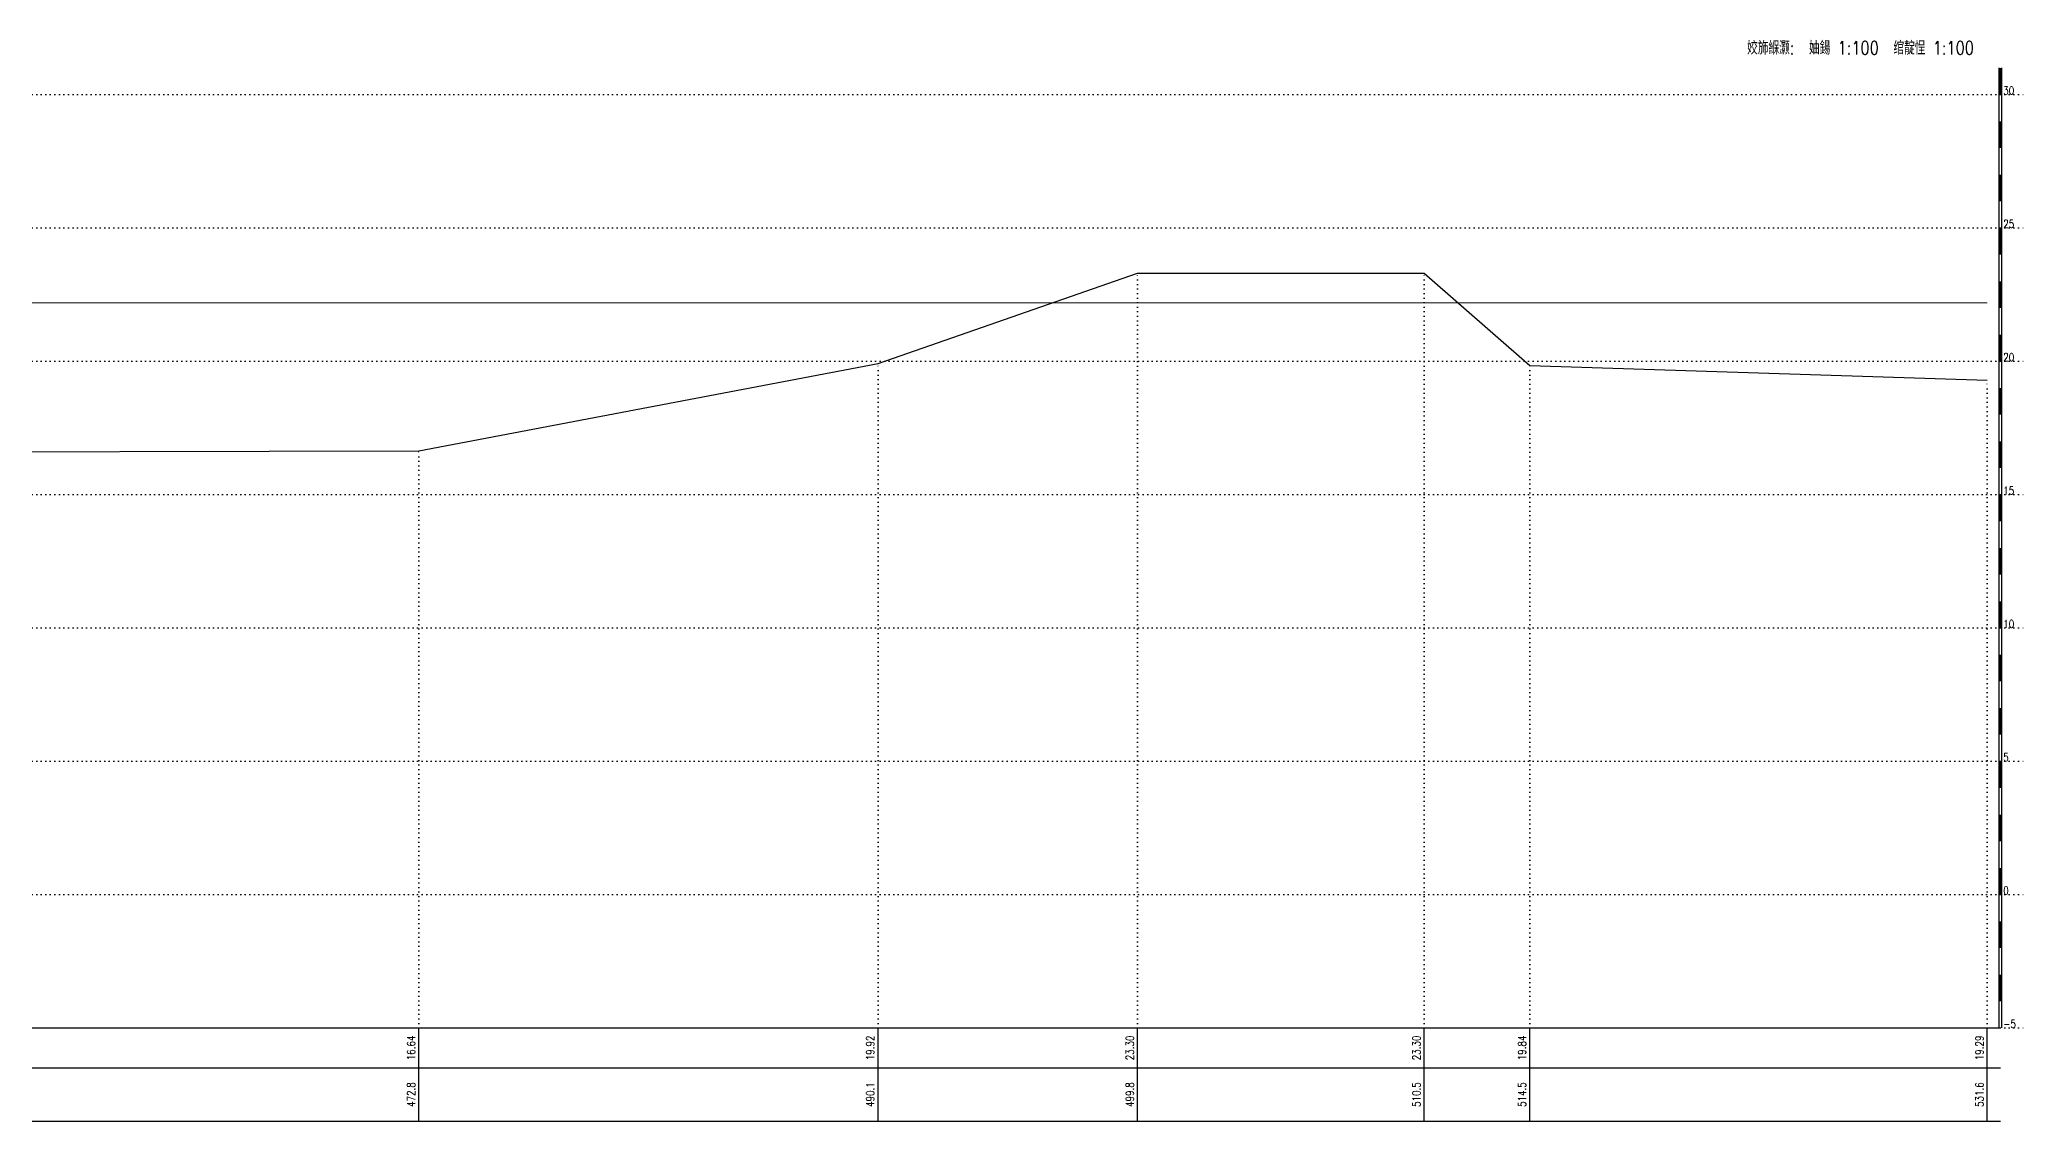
# Model space of a CAD drawing. Extents: x 391414 to 399140, y 3188456 to 3193760.
# Drawn here: x 396083 to 396828, y 3193250 to 3193656 of the extents above; entities that cross this region are included whole.
import ezdxf
from ezdxf.enums import TextEntityAlignment as Align

# ---------------------------------------------------------------- set-up
doc = ezdxf.new("R2010")
doc.units = 0
doc.linetypes.add('X4', pattern=[1.6, 0, -1.6])
for name, color, linetype, lineweight in [('DESIGN_CENTER', 1, 'CONTINUOUS', 0), ('DESIGN_DISTRIBUTED', 3, 'CONTINUOUS', 0), ('DESIGN_LOCAL', 255, 'CONTINUOUS', 0), ('WSE_22_190', 4, 'CONTINUOUS', 0)]:
    doc.layers.add(name, color=color, linetype=linetype, lineweight=lineweight)
for name, color, linetype in [('DMX', 1, 'CONTINUOUS'), ('zdm1', 2, 'CONTINUOUS'), ('ZDMT5', 3, 'CONTINUOUS')]:
    doc.layers.add(name, color=color, linetype=linetype)
doc.styles.add('HZ', font='rs.shx', dxfattribs={"width": 0.8, "bigfont": 'hztxt.shx'})

msp = doc.modelspace()

# ---------------------------------------------------------------- linework, layer by layer
at = {"layer": 'DESIGN_CENTER', "color": 1}
msp.add_lwpolyline([(395336.230764021, 3193485.357363835), (395348.699936651, 3193487.393294455), (395356.230764021, 3193488.348068695), (395368.699549141, 3193489.623600765), (395376.230764021, 3193487.835715155), (395396.230764021, 3193482.339981515), (395416.230764021, 3193475.748805515), (395436.230764021, 3193468.226814735), (395456.230764021, 3193460.198557135), (395476.230764021, 3193452.449719685), (395476.909120331, 3193452.213820825), (395621.274834941, 3193455.513820825), (395774.707579621, 3193491.313820825), (396000.277666681, 3193501.213820825), (396224.677438851, 3193501.713820825), (396396.825258131, 3193534.513820825), (396494.146200251, 3193568.313820825), (396601.586426741, 3193568.313820825), (396641.158218911, 3193533.713820825), (396812.666808011, 3193528.213820825)], dxfattribs=at)
at = {"layer": 'DESIGN_DISTRIBUTED', "color": 3}
msp.add_lwpolyline([(396000.277666681, 3193501.213820825), (396224.677438851, 3193501.713820825), (396396.825258131, 3193534.513820825), (396494.146200251, 3193568.313820825), (396601.586426741, 3193568.313820825), (396641.158218911, 3193533.713820825), (396812.666808011, 3193528.213820825)], dxfattribs=at)
at = {"layer": 'DESIGN_LOCAL', "color": 5}
msp.add_lwpolyline([(395336.230764021, 3193466.072416705), (395348.699936651, 3193463.229559505), (395356.230764021, 3193461.406048295), (395368.699549141, 3193458.683820825), (395476.909120331, 3193452.213820825), (395621.274834941, 3193455.513820825), (395774.707579621, 3193491.313820825), (396000.277666681, 3193501.213820825), (396224.677438851, 3193501.713820825), (396396.825258131, 3193534.513820825), (396494.146200251, 3193568.313820825), (396601.586426741, 3193568.313820825), (396641.158218911, 3193533.713820825), (396812.666808011, 3193528.213820825)], dxfattribs=at)
at = {"layer": 'DMX', "linetype": 'Continuous', "flags": 128}
msp.add_lwpolyline([(395328.6940775061, 3193448.273820825), (395348.6999366477, 3193453.613820825), (395368.6995491431, 3193458.683820825), (395476.9091203305, 3193452.213820825), (395621.2748349403, 3193455.513820825), (395774.7075796246, 3193491.313820825), (396000.2776666818, 3193501.213820825), (396224.6774388515, 3193501.713820825), (396396.8252581321, 3193534.513820825), (396494.1462002506, 3193568.313820825), (396601.5864267446, 3193568.313820825), (396641.1582189114, 3193533.713820825), (396812.6668080139, 3193528.213820825)], dxfattribs=at)
at = {"layer": 'WSE_22_190', "color": 4}
msp.add_line((391496.230764021, 3193557.213820825), (396812.666808014, 3193557.213820825), dxfattribs=at)
at = {"layer": 'zdm1', "linetype": 'Continuous'}
for p, q in [((396817.1668080139, 3193285.313820825), (396817.1668080139, 3193645.313820825)), ((396818.1668080139, 3193285.313820825), (396818.1668080139, 3193645.313820825)), ((391496.2307640212, 3193285.313820825), (396817.6668080139, 3193285.313820825)), ((391451.2307640212, 3193270.313820825), (396817.6668080139, 3193270.313820825)), ((391451.2307640212, 3193250.313820825), (396817.6668080139, 3193250.313820825))]:
    msp.add_line(p, q, dxfattribs=at)
at = {"layer": 'zdm1', "linetype": 'X4'}
for p, q in [((391481.2307640212, 3193635.313820825), (396827.6668080139, 3193635.313820825)), ((391481.2307640212, 3193585.313820825), (396827.6668080139, 3193585.313820825)), ((391481.2307640212, 3193535.313820825), (396827.6668080139, 3193535.313820825)), ((391481.2307640212, 3193485.313820825), (396827.6668080139, 3193485.313820825)), ((391481.2307640212, 3193435.313820825), (396827.6668080139, 3193435.313820825)), ((391481.2307640212, 3193385.313820825), (396827.6668080139, 3193385.313820825)), ((391481.2307640212, 3193335.313820825), (396827.6668080139, 3193335.313820825)), ((391481.2307640212, 3193285.313820825), (396827.6668080139, 3193285.313820825))]:
    msp.add_line(p, q, dxfattribs=at)
at = {"layer": 'zdm1', "linetype": 'Continuous', "const_width": 1, "flags": 128}
for points in [[(396817.6668080139, 3193635.313820825), (396817.6668080139, 3193645.313820825)], [(396817.6668080139, 3193615.313820825), (396817.6668080139, 3193625.313820825)], [(396817.6668080139, 3193595.313820825), (396817.6668080139, 3193605.313820825)], [(396817.6668080139, 3193575.313820825), (396817.6668080139, 3193585.313820825)], [(396817.6668080139, 3193555.313820825), (396817.6668080139, 3193565.313820825)], [(396817.6668080139, 3193535.313820825), (396817.6668080139, 3193545.313820825)], [(396817.6668080139, 3193515.313820825), (396817.6668080139, 3193525.313820825)], [(396817.6668080139, 3193495.313820825), (396817.6668080139, 3193505.313820825)], [(396817.6668080139, 3193475.313820825), (396817.6668080139, 3193485.313820825)], [(396817.6668080139, 3193455.313820825), (396817.6668080139, 3193465.313820825)], [(396817.6668080139, 3193435.313820825), (396817.6668080139, 3193445.313820825)], [(396817.6668080139, 3193415.313820825), (396817.6668080139, 3193425.313820825)], [(396817.6668080139, 3193395.313820825), (396817.6668080139, 3193405.313820825)], [(396817.6668080139, 3193375.313820825), (396817.6668080139, 3193385.313820825)], [(396817.6668080139, 3193355.313820825), (396817.6668080139, 3193365.313820825)], [(396817.6668080139, 3193335.313820825), (396817.6668080139, 3193345.313820825)], [(396817.6668080139, 3193315.313820825), (396817.6668080139, 3193325.313820825)], [(396817.6668080139, 3193295.313820825), (396817.6668080139, 3193305.313820825)]]:
    msp.add_lwpolyline(points, dxfattribs=at)
at = {"layer": 'ZDMT5', "linetype": 'X4'}
for p, q in [((396494.1462002506, 3193285.313820825), (396494.1462002506, 3193568.313820825)), ((396601.5864267446, 3193285.313820825), (396601.5864267446, 3193568.313820825)), ((396396.8252581321, 3193285.313820825), (396396.8252581321, 3193534.513820825)), ((396641.1582189114, 3193285.313820825), (396641.1582189114, 3193533.713820825)), ((396812.6668080139, 3193285.313820825), (396812.6668080139, 3193528.213820825)), ((396224.6774388515, 3193285.313820825), (396224.6774388515, 3193501.713820825))]:
    msp.add_line(p, q, dxfattribs=at)
at = {"layer": 'ZDMT5', "linetype": 'Continuous'}
for p, q in [((396224.6774388515, 3193250.313820825), (396224.6774388515, 3193285.313820825)), ((396396.8252581321, 3193250.313820825), (396396.8252581321, 3193285.313820825)), ((396494.1462002506, 3193250.313820825), (396494.1462002506, 3193285.313820825)), ((396601.5864267446, 3193250.313820825), (396601.5864267446, 3193285.313820825)), ((396641.1582189114, 3193250.313820825), (396641.1582189114, 3193285.313820825)), ((396812.6668080139, 3193250.313820825), (396812.6668080139, 3193285.313820825))]:
    msp.add_line(p, q, dxfattribs=at)

# ---------------------------------------------------------------- texts
at = {"layer": 'zdm1', "linetype": 'Continuous', "style": 'HZ', "width": 0.8}
for s, p in [('30', (396818.6668080139, 3193635.313820825)), ('25', (396818.6668080139, 3193585.313820825)), ('20', (396818.6668080139, 3193535.313820825)), ('15', (396818.6668080139, 3193485.313820825)), ('10', (396818.6668080139, 3193435.313820825)), ('5', (396818.6668080139, 3193385.313820825)), ('0', (396818.6668080139, 3193335.313820825)), ('-5', (396818.6668080139, 3193285.313820825))]:
    msp.add_text(s, height=3, dxfattribs=at).set_placement(p)
at = {"layer": 'ZDMT5', "linetype": 'Continuous', "style": 'HZ', "width": 0.8}
msp.add_text('姣斾緥灏:  妯鍚 1:100  绾靛悜 1:100', height=5, dxfattribs=at).set_placement((396807.6668080139, 3193650.313820825), align=Align.RIGHT)
for s, p in [('16.64', (396224.1774388515, 3193277.813820825)), ('19.92', (396396.3252581321, 3193277.813820825)), ('23.30', (396493.6462002506, 3193277.813820825)), ('23.30', (396601.0864267446, 3193277.813820825)), ('19.84', (396640.6582189114, 3193277.813820825)), ('19.29', (396812.1668080139, 3193277.813820825)), ('472.8', (396224.1774388515, 3193260.313820825)), ('490.1', (396396.3252581321, 3193260.313820825)), ('499.8', (396493.6462002506, 3193260.313820825)), ('510.5', (396601.0864267446, 3193260.313820825)), ('514.5', (396640.6582189114, 3193260.313820825)), ('531.6', (396812.1668080139, 3193260.313820825))]:
    msp.add_text(s, height=3, rotation=90, dxfattribs=at).set_placement(p, align=Align.BOTTOM_CENTER)

doc.saveas('drawing.dxf')
